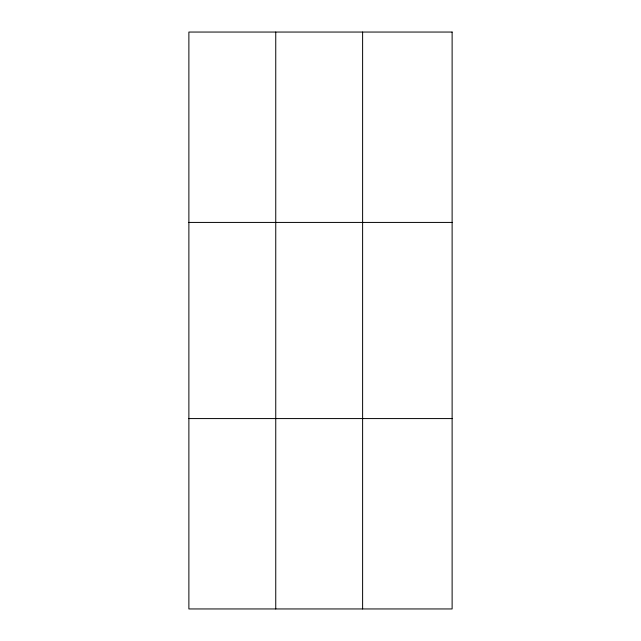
<?xml version="1.0" encoding="UTF-8"?>
<svg xmlns="http://www.w3.org/2000/svg" width="641" height="641" viewBox="0 0 641 641"><rect width="100%" height="100%" fill="white"/><g stroke="black" fill="none" stroke-linecap="round" stroke-linejoin="round"><path stroke-width="0.96" d="M275.75 608.95L275.75 32.05M362.614 608.95L362.614 32.05M188.879 222.427L452.121 222.427M188.879 418.573L452.121 418.573M452.121 32.05L452.121 608.95L188.879 608.95L188.879 32.05L452.121 32.05"/></g></svg>
